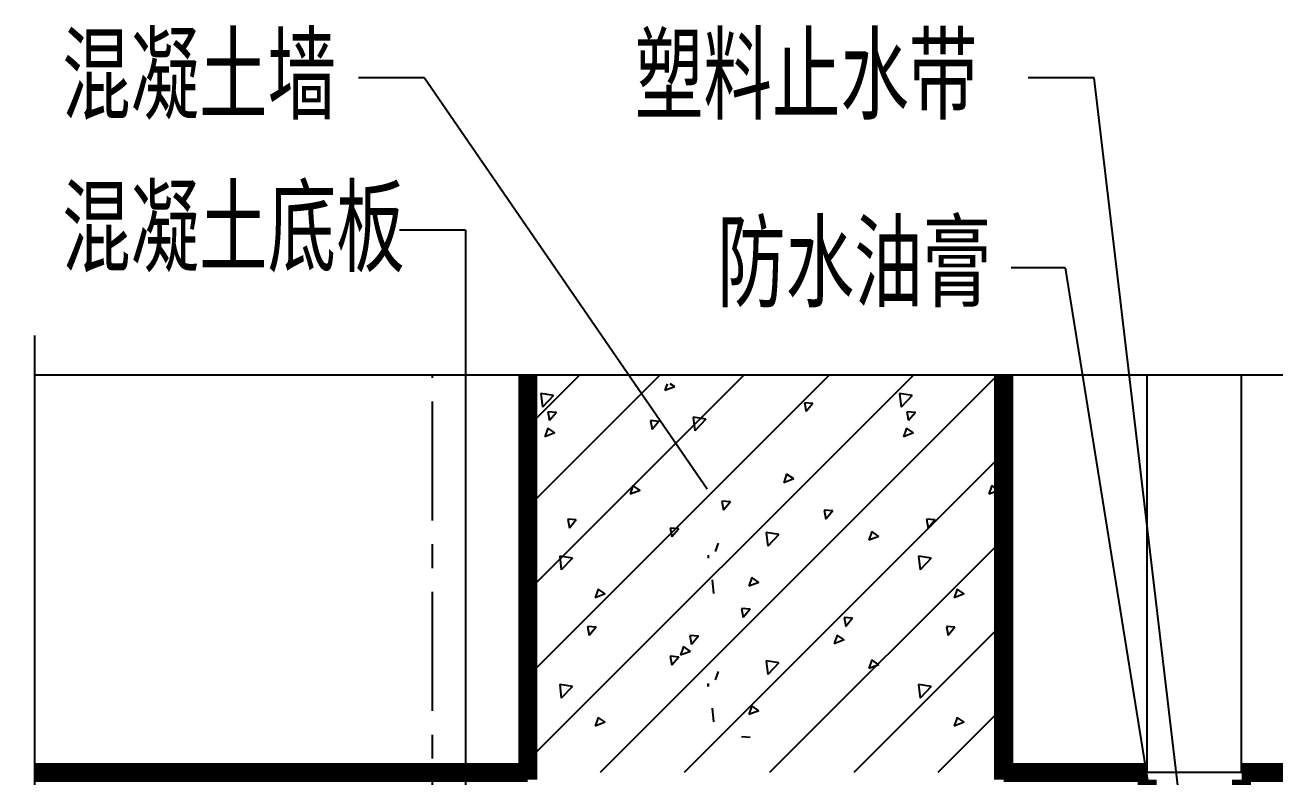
# Model space of a CAD drawing. Extents: x -542930 to 249594, y -301235 to 84515.
# Drawn here: x 212961 to 226085, y -222801 to -214910 of the extents above; entities that cross this region are included whole.
import ezdxf

# ---------------------------------------------------------------- set-up
doc = ezdxf.new("R2010")
doc.units = 0
doc.header["$LTSCALE"] = 1000
doc.header["$MEASUREMENT"] = 0
doc.linetypes.add('CENTER', pattern=[2, 1.25, -0.25, 0.25, -0.25])
for name, color, linetype in [('A-CH-TEXT', 2, 'CONTINUOUS'), ('A-GRID', 1, 'CENTER'), ('DRAW', 7, 'CONTINUOUS'), ('HATCH', 2, 'CONTINUOUS'), ('PUB_DIM', 3, 'CONTINUOUS'), ('TEXT', 7, 'CONTINUOUS'), ('WALL', 255, 'CONTINUOUS')]:
    doc.layers.add(name, color=color, linetype=linetype)
doc.styles.add('HZXY', font='romans.shx', dxfattribs={"width": 0.8, "bigfont": 'hztxt.shx'})

msp = doc.modelspace()

# ---------------------------------------------------------------- linework, layer by layer
at = {"layer": 'A-GRID'}
msp.add_line((217244.668, -234116.619, 0), (217244.668, -218584.071, 0), dxfattribs=at)
at = {"layer": 'DRAW'}
for p, q in [((220138.211, -220481.108), (220138.211, -220511.108)), ((220138.211, -221829.221), (220138.211, -221859.221))]:
    msp.add_line(p, q, dxfattribs=at)
at = {"layer": 'DRAW', "elevation": 0}
msp.add_lwpolyline([(220138.211, -221859.221), (220138.211, -221829.221)], dxfattribs=at)
at = {"layer": 'HATCH', "ltscale": 10}
for p, q in [((221415.912, -218584.071, 0), (218244.668, -221755.314, 0)), ((222299.795, -218584.071, 0), (218244.668, -222639.197, 0)), ((218792.767, -218584.071, 0), (218244.668, -219132.169, 0)), ((219635.252, -218584.071, 0), (218244.668, -219974.655, 0)), ((220519.136, -218584.071, 0), (218244.668, -220858.538, 0)), ((223183.679, -218584.071, 0), (219004.28, -222763.469, 0)), ((219708.132, -218679.242, 0), (219683.712, -218752.022, 0)), ((219788.767, -218711.733, 0), (219683.74, -218752.049, 0)), ((219788.767, -218711.733, 0), (219740.597, -218679.242, 0)), ((218381.007, -218782.051, 0), (218397.579, -218924.505, 0)), ((218514.44, -218802.769, 0), (218381.035, -218782.079, 0)), ((218514.44, -218802.769, 0), (218397.607, -218924.534, 0)), ((221150.843, -218878.717, 0), (221168.187, -218972.741, 0)), ((221240.529, -218886.591, 0), (221150.871, -218878.747, 0)), ((221240.529, -218886.591, 0), (221168.215, -218972.771, 0)), ((222151.23, -218782.051, 0), (222167.803, -218924.505, 0)), ((222284.664, -218802.769, 0), (222151.259, -218782.079, 0)), ((222284.664, -218802.769, 0), (222167.831, -218924.534, 0)), ((218456.509, -218972.846, 0), (218473.853, -219066.87, 0)), ((218546.195, -218980.719, 0), (218456.538, -218972.875, 0)), ((218546.195, -218980.719, 0), (218473.882, -219066.899, 0)), ((219981.868, -219030.33, 0), (219998.44, -219172.785, 0)), ((220115.302, -219051.048, 0), (219981.896, -219030.358, 0)), ((222226.733, -218972.846, 0), (222244.077, -219066.87, 0)), ((222316.419, -218980.719, 0), (222226.762, -218972.875, 0)), ((222316.419, -218980.719, 0), (222244.106, -219066.899, 0)), ((218453.792, -219145.174, 0), (218423.378, -219235.817, 0)), ((218528.434, -219195.53, 0), (218453.82, -219145.202, 0)), ((219532.4, -219066.975, 0), (219549.743, -219160.999, 0)), ((219622.086, -219074.847, 0), (219532.428, -219067.003, 0)), ((219622.086, -219074.847, 0), (219549.772, -219161.027, 0)), ((220115.302, -219051.048, 0), (219998.469, -219172.812, 0)), ((222224.016, -219145.174, 0), (222193.602, -219235.817, 0)), ((222298.658, -219195.53, 0), (222224.044, -219145.202, 0)), ((218528.434, -219195.53, 0), (218423.406, -219235.846, 0)), ((222298.658, -219195.53, 0), (222193.63, -219235.846, 0)), ((223244.668, -219406.964, 0), (219888.164, -222763.469, 0)), ((220963.682, -219628.969, 0), (220933.268, -219719.613, 0)), ((221038.324, -219679.326, 0), (220933.296, -219719.643, 0)), ((221038.324, -219679.326, 0), (220963.711, -219628.999, 0)), ((219349.152, -219749.103, 0), (219318.738, -219839.746, 0)), ((219423.794, -219799.458, 0), (219318.767, -219839.774, 0)), ((219423.794, -219799.458, 0), (219349.181, -219749.131, 0)), ((223119.376, -219749.103, 0), (223088.962, -219839.746, 0)), ((223194.018, -219799.458, 0), (223088.991, -219839.774, 0)), ((223194.018, -219799.458, 0), (223119.405, -219749.131, 0)), ((220283.079, -219912.876, 0), (220300.423, -220006.9, 0)), ((220372.766, -219920.751, 0), (220283.108, -219912.907, 0)), ((220372.766, -219920.751, 0), (220300.452, -220006.931, 0)), ((221358.969, -220007.005, 0), (221376.313, -220101.029, 0)), ((221448.656, -220014.879, 0), (221358.998, -220007.035, 0)), ((221448.656, -220014.879, 0), (221376.342, -220101.059, 0)), ((218664.636, -220101.134, 0), (218681.979, -220195.158, 0)), ((218754.322, -220109.007, 0), (218664.665, -220101.163, 0)), ((218754.322, -220109.007, 0), (218682.009, -220195.187, 0)), ((219740.526, -220195.263, 0), (219757.87, -220289.287, 0)), ((219830.213, -220203.135, 0), (219740.555, -220195.291, 0)), ((219830.213, -220203.135, 0), (219757.899, -220289.315, 0)), ((222434.859, -220101.134, 0), (222452.203, -220195.158, 0)), ((222524.546, -220109.007, 0), (222434.889, -220101.163, 0)), ((222524.546, -220109.007, 0), (222452.233, -220195.187, 0)), ((220749.236, -220243.227, 0), (220765.809, -220385.682, 0)), ((220882.671, -220263.947, 0), (220749.266, -220243.257, 0)), ((220882.671, -220263.947, 0), (220765.838, -220385.712, 0)), ((223244.668, -220303.74, 0), (220784.94, -222763.469, 0)), ((221859.042, -220232.898, 0), (221828.628, -220323.542, 0)), ((221933.685, -220283.255, 0), (221828.657, -220323.571, 0)), ((221933.685, -220283.255, 0), (221859.071, -220232.927, 0)), ((220244.512, -220353.032, 0), (220214.098, -220443.675, 0)), ((218579.874, -220491.507, 0), (218596.446, -220633.962, 0)), ((218713.309, -220512.225, 0), (218579.904, -220491.536, 0)), ((218713.309, -220512.225, 0), (218596.476, -220633.99, 0)), ((222350.098, -220491.507, 0), (222366.67, -220633.962, 0)), ((222483.533, -220512.225, 0), (222350.127, -220491.536, 0)), ((222483.533, -220512.225, 0), (222366.7, -220633.99, 0)), ((220180.735, -220739.787, 0), (220197.307, -220882.241, 0)), ((220598.708, -220716.694, 0), (220568.294, -220807.338, 0)), ((220673.351, -220767.052, 0), (220598.738, -220716.724, 0)), ((218984.178, -220836.828, 0), (218953.764, -220927.471, 0)), ((219058.821, -220887.183, 0), (218984.208, -220836.856, 0)), ((220673.351, -220767.052, 0), (220568.323, -220807.368, 0)), ((222754.402, -220836.828, 0), (222723.988, -220927.471, 0)), ((222829.045, -220887.183, 0), (222754.432, -220836.856, 0)), ((219058.821, -220887.183, 0), (218953.794, -220927.5, 0)), ((222829.045, -220887.183, 0), (222724.018, -220927.5, 0)), ((220491.205, -221041.165, 0), (220508.549, -221135.189, 0)), ((220580.893, -221049.039, 0), (220491.235, -221041.195, 0)), ((220580.893, -221049.039, 0), (220508.579, -221135.219, 0)), ((221567.095, -221135.294, 0), (221584.439, -221229.318, 0)), ((221656.783, -221143.167, 0), (221567.125, -221135.323, 0)), ((218872.762, -221229.423, 0), (218890.105, -221323.447, 0)), ((218962.449, -221237.295, 0), (218872.792, -221229.451, 0)), ((218962.449, -221237.295, 0), (218890.136, -221323.475, 0)), ((221656.783, -221143.167, 0), (221584.469, -221229.347, 0)), ((223244.668, -221187.624, 0), (221668.823, -222763.469, 0)), ((222642.986, -221229.423, 0), (222660.329, -221323.447, 0)), ((222732.673, -221237.295, 0), (222643.016, -221229.451, 0)), ((222732.673, -221237.295, 0), (222660.36, -221323.475, 0)), ((219948.652, -221323.552, 0), (219965.996, -221417.576, 0)), ((220038.34, -221331.424, 0), (219948.682, -221323.58, 0)), ((220038.34, -221331.424, 0), (219966.026, -221417.604, 0)), ((221494.068, -221320.623, 0), (221463.654, -221411.267, 0)), ((221568.712, -221370.98, 0), (221463.684, -221411.296, 0)), ((221568.712, -221370.98, 0), (221494.098, -221320.652, 0)), ((219879.538, -221440.757, 0), (219849.124, -221531.4, 0)), ((219954.182, -221491.111, 0), (219849.154, -221531.428, 0)), ((219954.182, -221491.111, 0), (219879.569, -221440.784, 0)), ((219740.526, -221543.377, 0), (219757.87, -221637.401, 0)), ((219830.213, -221551.248, 0), (219740.555, -221543.404, 0)), ((219830.213, -221551.248, 0), (219757.899, -221637.428, 0)), ((220749.236, -221591.341, 0), (220765.809, -221733.795, 0)), ((220882.671, -221612.06, 0), (220749.266, -221591.37, 0)), ((220882.671, -221612.06, 0), (220765.838, -221733.825, 0)), ((221859.042, -221581.012, 0), (221828.628, -221671.655, 0)), ((221933.685, -221631.368, 0), (221828.657, -221671.684, 0)), ((221933.685, -221631.368, 0), (221859.071, -221581.041, 0)), ((220244.512, -221701.145, 0), (220214.098, -221791.789, 0)), ((218579.874, -221839.62, 0), (218596.446, -221982.075, 0)), ((218713.309, -221860.339, 0), (218579.904, -221839.649, 0)), ((218713.309, -221860.339, 0), (218596.476, -221982.103, 0)), ((222350.098, -221839.62, 0), (222366.67, -221982.075, 0)), ((222483.533, -221860.339, 0), (222350.127, -221839.649, 0)), ((222483.533, -221860.339, 0), (222366.7, -221982.103, 0)), ((218984.178, -222184.941, 0), (218953.764, -222275.584, 0)), ((219058.821, -222235.296, 0), (218984.208, -222184.969, 0)), ((220180.735, -222087.9, 0), (220197.307, -222230.354, 0)), ((220598.708, -222064.807, 0), (220568.294, -222155.451, 0)), ((220673.351, -222115.165, 0), (220568.323, -222155.481, 0)), ((220673.351, -222115.165, 0), (220598.738, -222064.837, 0)), ((223244.668, -222071.507, 0), (222552.707, -222763.469, 0)), ((222754.402, -222184.941, 0), (222723.988, -222275.584, 0)), ((222829.045, -222235.296, 0), (222754.432, -222184.969, 0)), ((219058.821, -222235.296, 0), (218953.794, -222275.613, 0)), ((222829.045, -222235.296, 0), (222724.018, -222275.613, 0)), ((220580.893, -222397.152, 0), (220491.235, -222389.308, 0))]:
    msp.add_line(p, q, dxfattribs=at)
at = {"layer": 'PUB_DIM'}
for p, q in [((217158.5, -215464.755), (220128.026, -219784.099)), ((217588.364, -217066.611), (217588.364, -224976.236)), ((223889.149, -217461.991, 0), (224861.64, -223503.933, 0)), ((213061.201, -218172.931), (213061.201, -227913.435)), ((213061.201, -218584.071), (236972.05, -218584.071))]:
    msp.add_line(p, q, dxfattribs=at)
at = {"layer": 'TEXT', "ltscale": 10}
for p, q in [((217158.5, -215464.755), (216466.197, -215464.755)), ((224194.759, -215464.755), (223502.456, -215464.755)), ((225254.395, -224426.187, 0), (224194.759, -215464.755)), ((217588.364, -217066.611), (216896.062, -217066.611))]:
    msp.add_line(p, q, dxfattribs=at)
at = {"layer": 'TEXT'}
for p, q in [((223889.149, -217461.991, 0), (223324.456, -217461.991, 0)), ((224752.774, -222763.469, 0), (224752.774, -218584.071, 0)), ((225744.668, -222763.469, 0), (225744.668, -218584.071, 0))]:
    msp.add_line(p, q, dxfattribs=at)
at = {"layer": 'WALL', "color": 54}
msp.add_line((227244.668, -222763.469, 0), (223244.668, -222763.469, 0), dxfattribs=at)
at = {"layer": 'WALL', "color": 54, "const_width": 200, "elevation": 0}
for points in [[(218244.668, -222838.469), (218244.668, -218584.071)], [(223244.668, -222838.469), (223244.668, -218584.071)], [(218244.668, -222763.469), (213061.201, -222763.469)], [(224752.774, -222763.469), (223244.668, -222763.469)], [(227244.668, -222763.469), (225744.668, -222763.469)], [(224752.774, -226582.702), (224752.774, -222838.469)], [(225744.668, -226582.702), (225744.668, -222838.469)]]:
    msp.add_lwpolyline(points, dxfattribs=at)

# ---------------------------------------------------------------- texts
at = {"layer": 'A-CH-TEXT', "color": 7, "style": 'HZXY', "width": 0.8}
for s, p in [('混凝土墙', (213350.777, -215904.6, 0)), ('塑料止水带', (219369.363, -215904.6, 0)), ('混凝土底板', (213350.777, -217506.455, 0)), ('防水油膏', (220234.279, -217876.713, 0))]:
    msp.add_text(s, height=900, dxfattribs=at).set_placement(p)

doc.saveas('drawing.dxf')
